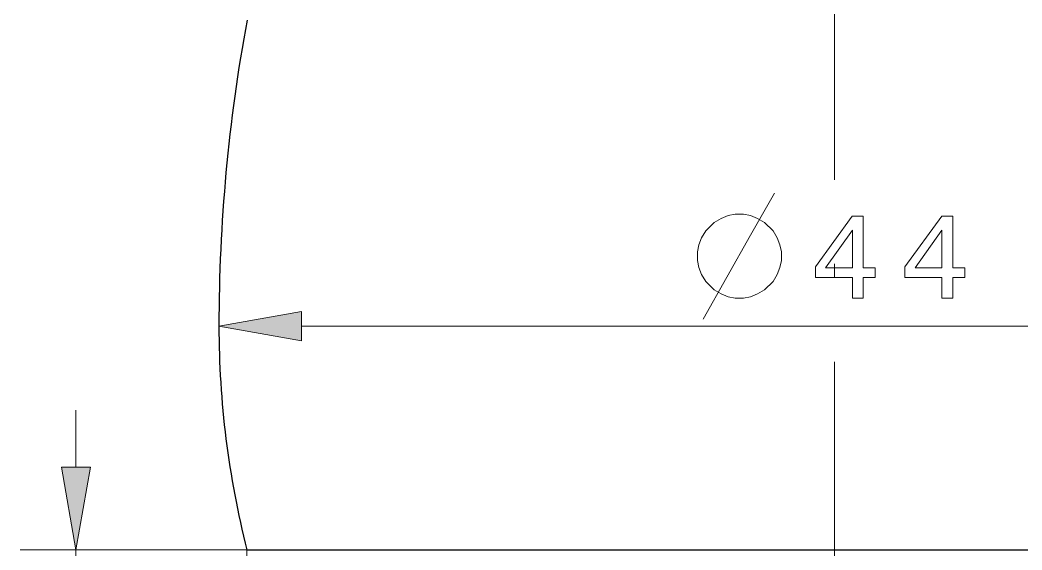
# Model space of a CAD drawing. Extents: x 0 to 297, y 0 to 420.
# Drawn here: x 118.85 to 154.66, y 115.4 to 134.34 of the extents above; entities that cross this region are included whole.
import ezdxf

# ---------------------------------------------------------------- set-up
doc = ezdxf.new("R2010")
doc.units = 0
doc.linetypes.add('DASHDOT', pattern=[18.5, 12, -3, 0.5, -3])

msp = doc.modelspace()

# ---------------------------------------------------------------- linework, layer by layer
at = {"color": 7, "linetype": 'DASHDOT', "lineweight": 13}
msp.add_line((147.963, 362.625), (147.963, 88.577), dxfattribs=at)
at = {"color": 7, "lineweight": 13}
for p, q in [((128.918, 123.402), (167.009, 123.402)), ((126.963, 115.402), (126.963, 72.965))]:
    msp.add_line(p, q, dxfattribs=at)
at = {"color": 7, "lineweight": 13, "ltscale": 0.051139}
msp.add_line((120.854, 118.356), (120.854, 120.402), dxfattribs=at)
at = {"color": 7, "lineweight": 13, "ltscale": 0.203969}
msp.add_line((127.013, 115.402), (118.854, 115.402), dxfattribs=at)
at = {"color": 7, "lineweight": 13, "ltscale": 0.05}
msp.add_line((120.854, 113.402), (120.854, 115.402), dxfattribs=at)
at = {"color": 7, "lineweight": 30}
for p, q in [((126.963, 115.402), (168.963, 115.402)), ((127.013, 115.402), (168.913, 115.402))]:
    msp.add_line(p, q, dxfattribs=at)
at = {"color": 7, "lineweight": 13}
msp.add_lwpolyline([(143.264, 123.652), (144.964, 126.652), (145.814, 128.152)], dxfattribs=at)
for points in [[(144.714, 127.402), (144.414, 127.402), (144.164, 127.352), (143.914, 127.252), (143.664, 127.102), (143.364, 126.802), (143.214, 126.552), (143.114, 126.302), (143.064, 126.052), (143.064, 125.752), (143.114, 125.502), (143.214, 125.252), (143.364, 125.002), (143.664, 124.702), (143.914, 124.552), (144.164, 124.452), (144.414, 124.402), (144.714, 124.402), (144.964, 124.452), (145.214, 124.552), (145.464, 124.702), (145.764, 125.002), (145.914, 125.252), (146.014, 125.502), (146.064, 125.752), (146.064, 126.052), (146.014, 126.302), (145.914, 126.552), (145.764, 126.802), (145.464, 127.102), (145.214, 127.252), (144.964, 127.352)], [(148.601, 124.402), (148.601, 125.144), (147.283, 125.144), (147.283, 125.523), (148.596, 127.334), (148.988, 127.334), (148.988, 125.489), (149.416, 125.489), (149.416, 125.144), (148.988, 125.144), (148.988, 124.402)], [(151.799, 124.402), (151.799, 125.144), (150.481, 125.144), (150.481, 125.523), (151.795, 127.334), (152.187, 127.334), (152.187, 125.489), (152.615, 125.489), (152.615, 125.144), (152.187, 125.144), (152.187, 124.402)], [(147.646, 125.489), (148.601, 125.489), (148.601, 126.832)], [(150.844, 125.489), (151.799, 125.489), (151.799, 126.832)], [(128.918, 123.922), (125.963, 123.402), (128.918, 122.881)], [(120.333, 118.356), (120.854, 115.402), (121.375, 118.356)]]:
    msp.add_lwpolyline(points, close=True, dxfattribs=at)
at = {"color": 7, "lineweight": 30}
for centre, radius, start, end in [((185.963, 123.402), 60, 169.49415, 180.00001), ((158.463, 123.402), 32.5, 180, 194.25)]:
    msp.add_arc(centre, radius, start, end, dxfattribs=at)
at = {"color": 7, "lineweight": 13}
for points in [[(128.918, 123.922), (125.963, 123.402), (128.918, 123.922), (128.918, 122.881)], [(120.333, 118.356), (120.854, 115.402), (120.333, 118.356), (121.375, 118.356)]]:
    msp.add_solid(points, dxfattribs=at)

doc.saveas('drawing.dxf')
